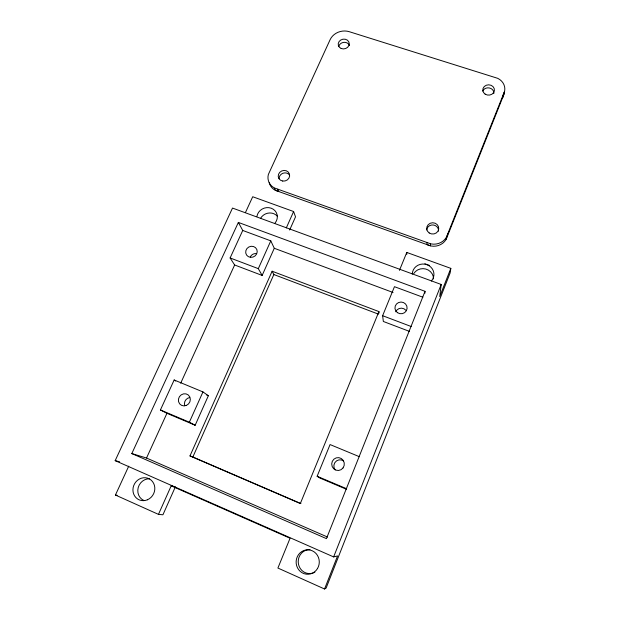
<?xml version="1.0" encoding="UTF-8"?>
<svg xmlns="http://www.w3.org/2000/svg" width="620" height="620" viewBox="0 0 620 620"><rect width="100%" height="100%" fill="white"/><g stroke="black" fill="none" stroke-linecap="round" stroke-linejoin="round"><path stroke-width="0.93" d="M427.017 242.513L426.901 244.575L431.001 245.993A14.128 13.237 0.5 0 0 445.974 239.661L447.811 233.725M424.925 293.19L425.033 291.315L238.351 222.417L131.812 453.569L326.446 538.633L425.033 291.315M274.559 188.015L430.551 243.776L430.404 245.83L275.474 190.371L274.048 187.775A13.617 12.478 -19.4 0 1 268.359 174.46L330.111 39.688A14.841 13.012 -11.7 0 1 349.308 31.705L497.767 78.345A13.733 12.16 0.2 0 1 504.634 91.07L503.851 94.566L446.237 239.142L446.493 237.034L504.486 91.582M128.735 466.155L115.436 495.039L158.464 514.375L171.198 485.84L290.067 538.238L277.899 568.044L324.547 589L337.567 555.946L333.637 556.915L115.173 460.644L232.508 208.064L441.2 284.464L439.727 296.554L450.825 268.367L406.774 252.441L399.458 270.359M450.825 268.367L450.143 272.924L326.128 588.054L324.547 589M503.269 94.62L502.65 97.596L503.998 94.062A13.64 12.098 0.2 0 0 504.2 92.194M333.637 556.915L441.2 284.464M346.603 489.327L319.664 477.927L317.138 476.261L330.065 444.563L359.368 456.692M409.324 331.336L383.346 321.47L382.625 315.704L394.46 286.688L422.871 297.22M378.928 311.581L300.344 503.525L189.976 455.925L272.126 271.219L378.928 311.581L379.122 313.022M189.976 455.925L192.859 456.994L273.846 274.536L272.126 271.219M175.406 486.754L162.928 514.786L158.464 514.375M289.656 230.004L295.515 216.853L293.609 211.529L252.712 196.742L245.442 212.536M195.161 425.243L208.359 395.723L202.957 391.918L174.158 379.99L160.417 409.96L166.943 413.3L195.161 425.243L189.356 422.197L160.417 409.96M242.738 230.454L230.113 257.966L234.631 264.98L262.144 275.427L274.28 248.279L270.793 240.854L242.738 230.454L238.351 222.417M286.308 227.897L293.609 211.529M189.356 422.197L202.957 391.918M262.144 275.427L258.315 268.646L270.793 240.854M131.812 453.569L146.529 458.025L166.943 413.3M180.676 383.207L234.631 264.98M446.493 237.034L446.222 237.561A14.221 13.322 0.4 0 1 431.148 243.931L430.551 243.776M115.436 495.039L117.165 495.287M171.198 485.84L172.879 486.204M115.173 460.644L119.66 461.815M424.878 263.763L429.389 265.399M274.28 248.279L393.057 292.485M230.113 257.966L258.315 268.646M273.846 274.536L378.425 314.131M382.625 315.704L411.192 326.515M206.607 394.994L208.359 395.723M317.138 476.261L346.65 488.746M192.859 456.994L300.933 503.611M146.529 458.025L327.538 537.044M174.158 379.99L175.692 381.013M277.845 189.185L278.737 191.534L274.962 190.131A13.524 12.408 -19.4 0 1 269.219 182.644M406.774 252.441L406.805 254.355M256.944 216.349A10.377 9.618 -23 0 1 271.219 208.219A10.377 9.618 -23 0 1 275.102 222.991M395.746 311.79A5.929 5.727 0.5 0 1 405.883 310.287M314.89 572.206A11.997 11.369 -88.8 0 1 298.499 564.301A11.997 11.369 -88.8 0 1 310.008 549.607M250.271 257.021A5.712 5.355 -27.4 0 1 256.293 253.565M412.285 274.141A10.835 10.3 1.6 0 1 426.947 264.701A10.835 10.3 1.6 0 1 431.342 281.054M184.76 405.736A6.061 5.704 -52.8 0 1 189.759 397.544M143.817 500.464A11.447 10.587 -63.6 0 1 138.206 487.614A11.447 10.587 -63.6 0 1 149.66 478.772M335.094 469.875A6.277 6.146 -87 0 1 343.689 461.048M413.749 273.56A10.649 10.145 2 0 1 425.769 269.026A10.649 10.145 2 0 1 433.543 278.907M260.571 218.379A10.207 9.486 -23 0 1 277.535 216.45M482.709 91.07A5.782 5.131 0.1 0 1 489.49 87.994A5.782 5.131 0.1 0 1 493.83 93.558M338.799 46.361A5.526 4.851 -11.6 0 1 343.953 42.346A5.526 4.851 -11.6 0 1 349.417 45.524M279.108 178.692A5.735 5.262 -19.1 0 1 283.092 173.22A5.735 5.262 -19.1 0 1 289.587 175.111M426.614 229.981A5.983 5.603 0.2 0 1 433.163 224.975A5.983 5.603 0.2 0 1 438.526 231.097M317.51 568.525A12.222 11.579 -88.5 0 0 308.148 549.824A12.222 11.579 -88.5 0 0 297.468 567.781A12.222 11.579 -88.5 0 0 317.51 568.525M147.459 499.774A11.656 10.765 -63.3 0 0 151.04 480.043A11.656 10.765 -63.3 0 0 133.122 487.746A11.656 10.765 -63.3 0 0 147.459 499.774M186.388 405.403A6.223 5.844 -52.2 0 0 188.224 394.94A6.223 5.844 -52.2 0 0 178.467 399.102A6.223 5.844 -52.2 0 0 186.388 405.403M250.55 257.339A5.859 5.479 -27.2 0 0 256.835 249.527A5.859 5.479 -27.2 0 0 246.946 248.558A5.859 5.479 -27.2 0 0 250.55 257.339M397.436 312.651A6.084 5.867 -0.2 0 0 407.077 308.535A6.084 5.867 -0.2 0 0 398.567 302.545A6.084 5.867 -0.2 0 0 397.436 312.651M343.031 467.945A6.448 6.309 -85.8 0 0 338.822 457.653A6.448 6.309 -85.8 0 0 332.188 466.55A6.448 6.309 -85.8 0 0 343.031 467.945M282.697 181.048A5.774 5.293 -19.1 0 0 289.401 173.894A5.774 5.293 -19.1 0 0 279.721 172.368A5.774 5.293 -19.1 0 0 282.697 181.048M341.155 48.476A5.564 4.883 -11.7 0 0 349.262 43.571A5.564 4.883 -11.7 0 0 340.775 40.005A5.564 4.883 -11.7 0 0 341.155 48.476M485.135 94.124A5.82 5.162 0 0 0 494.388 90.567A5.82 5.162 0 0 0 486.282 85.242A5.82 5.162 0 0 0 485.135 94.124M429.218 232.981A6.03 5.642 0.1 0 0 438.728 228.951A6.03 5.642 0.1 0 0 430.233 223.262A6.03 5.642 0.1 0 0 429.218 232.981"/></g></svg>
